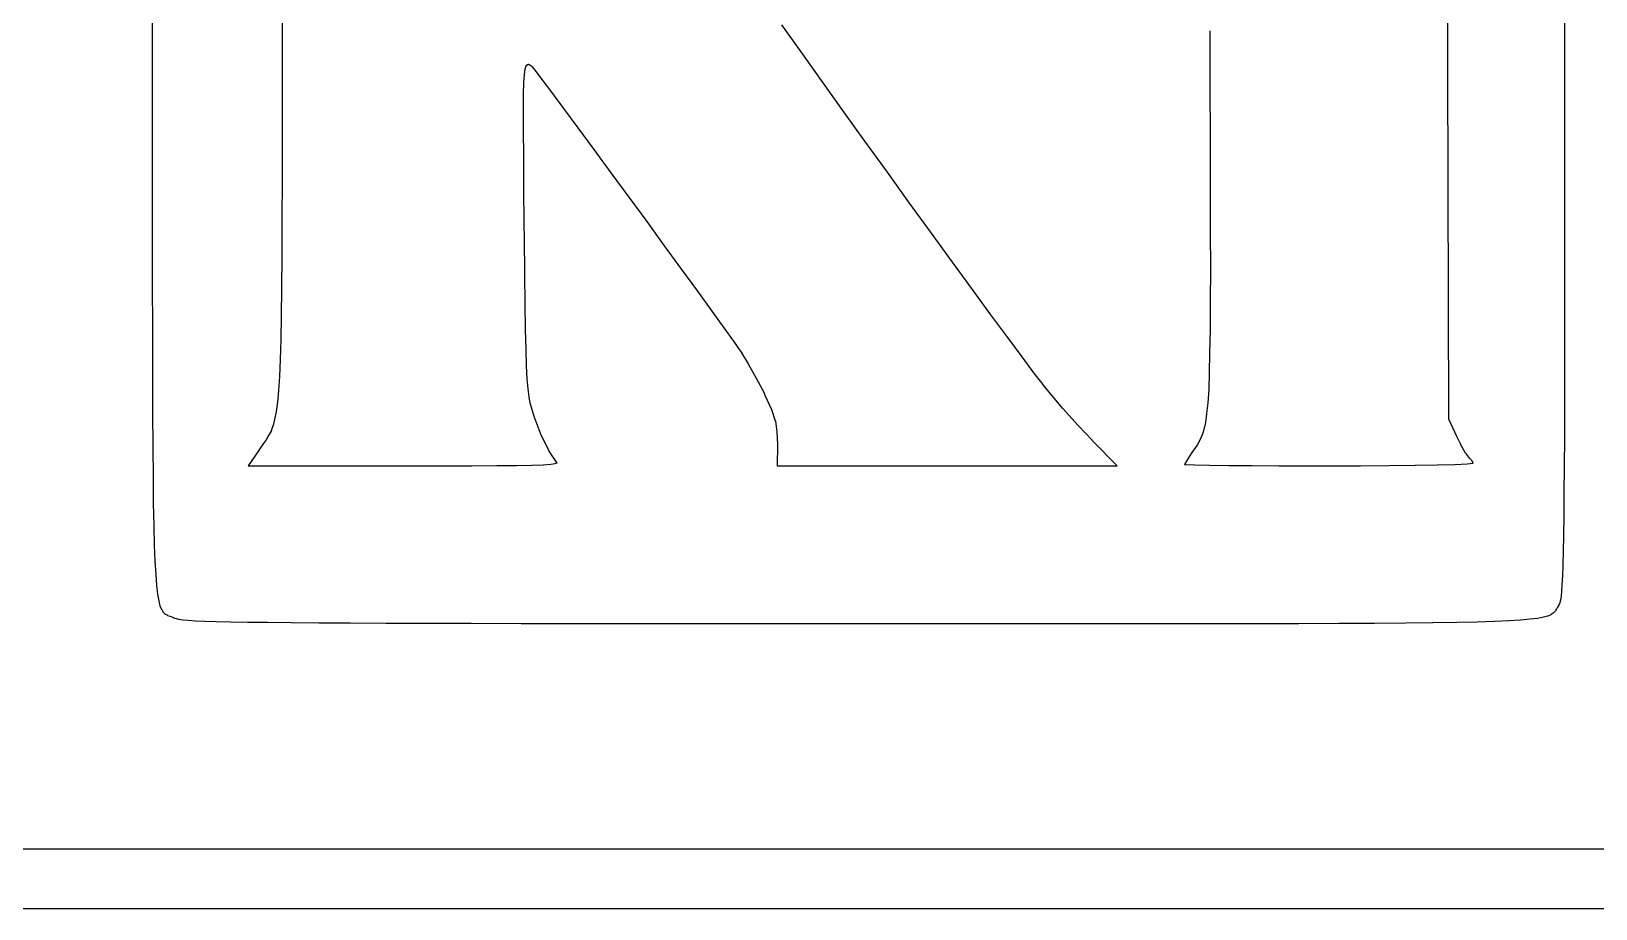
# Model space of a CAD drawing. Extents: x 70 to 232, y -98 to -51.
# Drawn here: x 209.31 to 214.55, y -97.9 to -94.96 of the extents above; entities that cross this region are included whole.
import ezdxf

# ---------------------------------------------------------------- set-up
doc = ezdxf.new("R2010")
doc.units = 0
doc.layers.add('BLACK', color=7, linetype='CONTINUOUS')

msp = doc.modelspace()

# ---------------------------------------------------------------- linework, layer by layer
at = {"layer": 'BLACK', "linetype": 'CONTINUOUS'}
for p, q in [((214.056, -95.0818), (214.053, -93.91)), ((209.718, -94.9646), (209.718, -94.704)), ((214.447, -94.9227), (214.447, -95.1632)), ((209.718, -94.9647), (209.718, -94.9646)), ((209.718, -95.2037), (209.718, -94.9647)), ((210.152, -94.9291), (210.152, -95.1246)), ((211.89, -95.0315), (211.826, -94.9414)), ((213.259, -94.9612), (213.259, -95.1401)), ((210.966, -95.0886), (210.969, -95.0795)), ((210.969, -95.0781), (210.97, -95.0777)), ((210.969, -95.0784), (210.969, -95.0781)), ((210.969, -95.0785), (210.969, -95.0784)), ((210.969, -95.0789), (210.969, -95.0785)), ((210.969, -95.0785), (210.969, -95.0785)), ((210.969, -95.0793), (210.969, -95.0789)), ((210.969, -95.0794), (210.969, -95.0793)), ((210.969, -95.0795), (210.969, -95.0794)), ((210.969, -95.0794), (210.969, -95.0794)), ((210.97, -95.077), (210.974, -95.0743)), ((210.97, -95.0774), (210.97, -95.077)), ((210.97, -95.077), (210.97, -95.077)), ((210.97, -95.077), (210.97, -95.077)), ((210.97, -95.0776), (210.97, -95.0774)), ((210.97, -95.0777), (210.97, -95.0776)), ((210.97, -95.0777), (210.97, -95.0777)), ((210.974, -95.0739), (210.975, -95.0738)), ((210.974, -95.074), (210.974, -95.0739)), ((210.974, -95.0742), (210.974, -95.074)), ((210.974, -95.0743), (210.974, -95.0742)), ((210.974, -95.0743), (210.974, -95.0743)), ((210.975, -95.0736), (210.975, -95.0735)), ((210.975, -95.0735), (210.976, -95.0735)), ((210.975, -95.0737), (210.975, -95.0736)), ((210.975, -95.0738), (210.975, -95.0737)), ((210.976, -95.0734), (210.976, -95.0733)), ((210.976, -95.0733), (210.976, -95.0733)), ((210.976, -95.0733), (210.977, -95.0733)), ((210.976, -95.0735), (210.976, -95.0734)), ((210.976, -95.0734), (210.976, -95.0734)), ((210.977, -95.0733), (210.977, -95.0733)), ((210.977, -95.0733), (210.977, -95.0734)), ((210.977, -95.0734), (210.977, -95.0734)), ((210.977, -95.0734), (210.978, -95.0734)), ((210.978, -95.0734), (210.978, -95.0735)), ((210.978, -95.0735), (210.978, -95.0735)), ((210.978, -95.0735), (210.978, -95.0736)), ((210.978, -95.0736), (210.979, -95.0737)), ((210.979, -95.0737), (210.979, -95.0738)), ((210.979, -95.0738), (210.983, -95.0759)), ((210.983, -95.0759), (210.983, -95.0759)), ((210.983, -95.0759), (210.983, -95.076)), ((210.983, -95.076), (210.984, -95.0761)), ((210.984, -95.0761), (210.984, -95.0763)), ((210.984, -95.0763), (210.984, -95.0764)), ((210.984, -95.0764), (210.984, -95.0766)), ((210.984, -95.0766), (210.984, -95.0768)), ((210.984, -95.0768), (210.989, -95.0811)), ((210.989, -95.0811), (210.989, -95.0811)), ((210.989, -95.0811), (210.989, -95.0813)), ((210.989, -95.0813), (210.989, -95.0815)), ((210.989, -95.0815), (211, -95.0945)), ((211.958, -95.1275), (211.89, -95.0315)), ((211.89, -95.0315), (211.89, -95.0315)), ((211.89, -95.0315), (211.89, -95.0315)), ((214.056, -95.0819), (214.056, -95.0818)), ((214.059, -96.2587), (214.056, -95.0819)), ((210.152, -95.1246), (210.152, -95.1246)), ((210.152, -95.1246), (210.152, -95.3)), ((210.961, -95.1737), (210.962, -95.1345)), ((210.962, -95.1344), (210.964, -95.107)), ((210.962, -95.1345), (210.962, -95.1344)), ((210.962, -95.1344), (210.962, -95.1344)), ((210.962, -95.1344), (210.962, -95.1344)), ((210.964, -95.1067), (210.966, -95.0894)), ((210.964, -95.1068), (210.964, -95.1067)), ((210.964, -95.107), (210.964, -95.1068)), ((210.964, -95.107), (210.964, -95.107)), ((210.966, -95.0889), (210.966, -95.0886)), ((210.966, -95.0893), (210.966, -95.0889)), ((210.966, -95.0894), (210.966, -95.0893)), ((211, -95.0945), (211, -95.0945)), ((211, -95.0945), (211, -95.0946)), ((211, -95.0946), (211, -95.0946)), ((211, -95.0946), (211.022, -95.1237)), ((211.022, -95.1237), (211.022, -95.1237)), ((211.022, -95.1237), (211.022, -95.1237)), ((211.022, -95.1237), (211.054, -95.1668)), ((212.03, -95.2277), (211.958, -95.1275)), ((211.958, -95.1275), (211.958, -95.1275)), ((211.958, -95.1275), (211.958, -95.1275)), ((210.961, -95.2265), (210.961, -95.1737)), ((210.961, -95.1737), (210.961, -95.1737)), ((210.961, -95.1737), (210.961, -95.1737)), ((211.054, -95.1668), (211.054, -95.1668)), ((211.054, -95.1668), (211.054, -95.1668)), ((211.054, -95.1668), (211.095, -95.2217)), ((213.259, -95.1401), (213.26, -95.3252)), ((214.447, -95.1632), (214.447, -95.1632)), ((214.447, -95.1632), (214.447, -95.383)), ((209.718, -95.2038), (209.718, -95.2037)), ((209.718, -95.4223), (209.718, -95.2038)), ((210.961, -95.2947), (210.961, -95.2265)), ((210.961, -95.2265), (210.961, -95.2265)), ((211.095, -95.2217), (211.095, -95.2217)), ((211.095, -95.2217), (211.143, -95.2865)), ((212.03, -95.2278), (212.03, -95.2277)), ((212.104, -95.3306), (212.03, -95.2278)), ((211.143, -95.2865), (211.143, -95.2865)), ((211.143, -95.2865), (211.196, -95.3588)), ((210.152, -95.3), (210.152, -95.3)), ((210.152, -95.3), (210.152, -95.4563)), ((210.962, -95.38), (210.961, -95.2947)), ((210.961, -95.2947), (210.961, -95.2947)), ((212.104, -95.3307), (212.104, -95.3306)), ((212.179, -95.4345), (212.104, -95.3307)), ((213.26, -95.3252), (213.26, -95.3252)), ((213.26, -95.3252), (213.26, -95.4891)), ((210.962, -95.3801), (210.962, -95.38)), ((210.962, -95.4844), (210.962, -95.3801)), ((211.196, -95.3588), (211.196, -95.3588)), ((211.196, -95.3588), (211.253, -95.4366)), ((214.447, -95.383), (214.447, -95.3831)), ((214.447, -95.3831), (214.447, -95.5831)), ((209.718, -95.4224), (209.718, -95.4223)), ((209.718, -95.6212), (209.718, -95.4224)), ((211.253, -95.4366), (211.253, -95.4366)), ((211.253, -95.4366), (211.253, -95.4366)), ((211.253, -95.4366), (211.313, -95.5177)), ((212.179, -95.4346), (212.179, -95.4345)), ((212.179, -95.4345), (212.179, -95.4345)), ((212.253, -95.5378), (212.179, -95.4346)), ((210.152, -95.4564), (210.151, -95.5949)), ((210.152, -95.4563), (210.152, -95.4564)), ((210.962, -95.4845), (210.962, -95.4844)), ((210.963, -95.6096), (210.962, -95.4845)), ((213.26, -95.4891), (213.26, -95.4891)), ((213.26, -95.4891), (213.26, -95.6333)), ((211.313, -95.5177), (211.313, -95.5177)), ((211.313, -95.5177), (211.373, -95.6001)), ((212.327, -95.6388), (212.253, -95.5378)), ((212.253, -95.5378), (212.253, -95.5378)), ((212.253, -95.5378), (212.253, -95.5378)), ((210.151, -95.5949), (210.151, -95.5949)), ((210.151, -95.5949), (210.151, -95.7168)), ((211.373, -95.6001), (211.373, -95.6001)), ((211.373, -95.6001), (211.432, -95.6816)), ((214.447, -95.5831), (214.447, -95.5831)), ((214.447, -95.5831), (214.447, -95.7643)), ((209.718, -95.6213), (209.718, -95.6212)), ((209.718, -95.8015), (209.718, -95.6213)), ((210.964, -95.6543), (210.963, -95.6096)), ((210.963, -95.6096), (210.963, -95.6096)), ((210.965, -95.7754), (210.964, -95.6543)), ((210.964, -95.6543), (210.964, -95.6543)), ((212.397, -95.7359), (212.327, -95.6388)), ((212.327, -95.6388), (212.327, -95.6388)), ((212.327, -95.6388), (212.327, -95.6388)), ((213.26, -95.6333), (213.26, -95.6333)), ((213.26, -95.6333), (213.261, -95.7591)), ((211.432, -95.6816), (211.432, -95.6816)), ((211.432, -95.6816), (211.49, -95.76)), ((210.151, -95.7168), (210.15, -95.8232)), ((210.151, -95.7168), (210.151, -95.7168)), ((211.49, -95.76), (211.49, -95.7601)), ((211.49, -95.7601), (211.49, -95.7601)), ((211.49, -95.7601), (211.543, -95.8333)), ((212.464, -95.8275), (212.397, -95.7359)), ((212.397, -95.7359), (212.397, -95.7359)), ((212.397, -95.7359), (212.397, -95.7359)), ((213.261, -95.7591), (213.26, -95.8679)), ((213.261, -95.7591), (213.261, -95.7591)), ((214.447, -95.7643), (214.447, -95.7643)), ((214.447, -95.7643), (214.447, -95.9277)), ((209.719, -95.964), (209.718, -95.8015)), ((209.718, -95.8015), (209.718, -95.8015)), ((210.965, -95.7755), (210.965, -95.7754)), ((210.966, -95.8767), (210.965, -95.7755)), ((210.15, -95.8232), (210.149, -95.9154)), ((210.15, -95.8232), (210.15, -95.8232)), ((211.543, -95.8333), (211.543, -95.8333)), ((211.543, -95.8333), (211.591, -95.8992)), ((212.526, -95.9119), (212.464, -95.8275)), ((212.464, -95.8275), (212.464, -95.8275)), ((212.464, -95.8275), (212.464, -95.8275)), ((213.26, -95.8679), (213.26, -95.8679)), ((213.26, -95.8679), (213.26, -95.9611)), ((210.149, -95.9155), (210.148, -95.9945)), ((210.149, -95.9154), (210.149, -95.9155)), ((210.149, -95.9155), (210.149, -95.9155)), ((210.966, -95.8768), (210.966, -95.8767)), ((210.967, -95.9603), (210.966, -95.8768)), ((210.966, -95.8768), (210.966, -95.8768)), ((211.591, -95.8992), (211.591, -95.8992)), ((211.591, -95.8992), (211.631, -95.9557)), ((212.526, -95.912), (212.526, -95.9119)), ((212.526, -95.9119), (212.526, -95.9119)), ((212.582, -95.9876), (212.526, -95.912)), ((209.719, -96.1096), (209.719, -95.964)), ((209.719, -95.964), (209.719, -95.964)), ((210.967, -95.9604), (210.967, -95.9603)), ((210.967, -95.9603), (210.967, -95.9603)), ((210.969, -96.0283), (210.967, -95.9604)), ((211.631, -95.9557), (211.631, -95.9557)), ((211.631, -95.9557), (211.664, -96.0007)), ((213.26, -95.9611), (213.258, -96.0402)), ((213.26, -95.9611), (213.26, -95.9611)), ((214.447, -95.9277), (214.446, -96.0742)), ((214.447, -95.9277), (214.447, -95.9277)), ((210.148, -95.9946), (210.146, -96.0617)), ((210.148, -95.9945), (210.148, -95.9946)), ((210.148, -95.9946), (210.148, -95.9946)), ((211.664, -96.0007), (211.664, -96.0007)), ((211.664, -96.0007), (211.664, -96.0007)), ((211.664, -96.0007), (211.686, -96.032)), ((212.582, -95.9877), (212.582, -95.9876)), ((212.582, -95.9876), (212.582, -95.9876)), ((212.63, -96.0529), (212.582, -95.9877)), ((210.146, -96.0618), (210.143, -96.1183)), ((210.146, -96.0617), (210.146, -96.0618)), ((210.146, -96.0618), (210.146, -96.0618)), ((210.969, -96.0284), (210.969, -96.0283)), ((210.971, -96.0828), (210.969, -96.0284)), ((211.686, -96.032), (211.686, -96.032)), ((211.686, -96.032), (211.686, -96.032)), ((211.686, -96.032), (211.69, -96.0386)), ((211.69, -96.0386), (211.69, -96.0387)), ((211.69, -96.0387), (211.69, -96.0388)), ((211.69, -96.0388), (211.69, -96.0388)), ((211.69, -96.0388), (211.713, -96.0757)), ((211.713, -96.0757), (211.713, -96.0758)), ((211.713, -96.0758), (211.713, -96.0759)), ((211.713, -96.0759), (211.713, -96.0759)), ((211.713, -96.0759), (211.74, -96.1239)), ((212.67, -96.1061), (212.63, -96.0529)), ((212.63, -96.0529), (212.63, -96.0529)), ((212.63, -96.0529), (212.63, -96.0529)), ((213.258, -96.0402), (213.257, -96.1064)), ((213.258, -96.0402), (213.258, -96.0402)), ((214.446, -96.0742), (214.446, -96.0742)), ((214.446, -96.0742), (214.446, -96.2046)), ((209.719, -96.1097), (209.719, -96.1096)), ((209.719, -96.2394), (209.719, -96.1097)), ((210.143, -96.1184), (210.14, -96.1654)), ((210.143, -96.1183), (210.143, -96.1184)), ((210.143, -96.1184), (210.143, -96.1184)), ((210.143, -96.1184), (210.143, -96.1184)), ((210.971, -96.0829), (210.971, -96.0828)), ((210.971, -96.0828), (210.971, -96.0828)), ((210.971, -96.0828), (210.971, -96.0828)), ((210.973, -96.1258), (210.971, -96.0829)), ((210.973, -96.1259), (210.973, -96.1258)), ((210.973, -96.1258), (210.973, -96.1258)), ((210.976, -96.1595), (210.973, -96.1259)), ((210.973, -96.1259), (210.973, -96.1259)), ((211.74, -96.1239), (211.74, -96.124)), ((211.74, -96.124), (211.74, -96.124)), ((211.74, -96.124), (211.74, -96.1241)), ((211.74, -96.1241), (211.766, -96.1736)), ((212.67, -96.1062), (212.67, -96.1061)), ((212.67, -96.1061), (212.67, -96.1061)), ((212.701, -96.1457), (212.67, -96.1062)), ((213.257, -96.1065), (213.255, -96.1614)), ((213.257, -96.1064), (213.257, -96.1065)), ((213.257, -96.1065), (213.257, -96.1065)), ((213.257, -96.1065), (213.257, -96.1065)), ((210.14, -96.1656), (210.137, -96.2042)), ((210.14, -96.1654), (210.14, -96.1655)), ((210.14, -96.1655), (210.14, -96.1655)), ((210.14, -96.1655), (210.14, -96.1656)), ((210.976, -96.1596), (210.976, -96.1595)), ((210.976, -96.1597), (210.976, -96.1596)), ((210.976, -96.1596), (210.976, -96.1596)), ((210.979, -96.186), (210.976, -96.1597)), ((211.766, -96.1736), (211.766, -96.1737)), ((211.766, -96.1737), (211.766, -96.1737)), ((211.766, -96.1737), (211.766, -96.1737)), ((211.766, -96.1737), (211.769, -96.1804)), ((211.769, -96.1804), (211.769, -96.1805)), ((211.769, -96.1805), (211.769, -96.1805)), ((211.769, -96.1805), (211.769, -96.1805)), ((211.769, -96.1805), (211.791, -96.2287)), ((212.701, -96.1458), (212.701, -96.1457)), ((212.701, -96.1457), (212.701, -96.1457)), ((212.721, -96.1712), (212.701, -96.1458)), ((212.701, -96.1458), (212.701, -96.1458)), ((212.721, -96.1713), (212.721, -96.1712)), ((212.721, -96.1712), (212.721, -96.1712)), ((212.721, -96.1712), (212.721, -96.1712)), ((212.767, -96.2255), (212.721, -96.1713)), ((213.255, -96.1615), (213.252, -96.2063)), ((213.255, -96.1614), (213.255, -96.1614)), ((213.255, -96.1614), (213.255, -96.1615)), ((213.255, -96.1615), (213.255, -96.1615)), ((210.137, -96.2044), (210.132, -96.2359)), ((210.137, -96.2042), (210.137, -96.2043)), ((210.137, -96.2043), (210.137, -96.2043)), ((210.137, -96.2043), (210.137, -96.2044)), ((210.979, -96.1861), (210.979, -96.186)), ((210.979, -96.1862), (210.979, -96.1861)), ((210.979, -96.1863), (210.979, -96.1862)), ((210.983, -96.2073), (210.979, -96.1863)), ((210.983, -96.2074), (210.983, -96.2073)), ((210.983, -96.2076), (210.983, -96.2074)), ((210.983, -96.2077), (210.983, -96.2076)), ((210.988, -96.2256), (210.983, -96.2077)), ((210.988, -96.2257), (210.988, -96.2256)), ((210.988, -96.2258), (210.988, -96.2257)), ((210.988, -96.2259), (210.988, -96.2258)), ((210.996, -96.2523), (210.988, -96.2259)), ((211.791, -96.2287), (211.791, -96.2288)), ((211.791, -96.2288), (211.791, -96.229)), ((211.791, -96.229), (211.791, -96.2292)), ((211.791, -96.2292), (211.803, -96.2667)), ((212.767, -96.2256), (212.767, -96.2255)), ((212.767, -96.2255), (212.767, -96.2255)), ((212.818, -96.2821), (212.767, -96.2256)), ((212.767, -96.2256), (212.767, -96.2256)), ((213.252, -96.2065), (213.248, -96.2428)), ((213.252, -96.2063), (213.252, -96.2064)), ((213.252, -96.2064), (213.252, -96.2065)), ((213.252, -96.2065), (213.252, -96.2065)), ((214.446, -96.2046), (214.446, -96.2046)), ((214.446, -96.2046), (214.446, -96.32)), ((209.719, -96.2395), (209.719, -96.2394)), ((209.72, -96.3542), (209.719, -96.2395)), ((210.121, -96.2834), (210.115, -96.3007)), ((210.122, -96.2833), (210.121, -96.2834)), ((210.127, -96.2622), (210.122, -96.283)), ((210.122, -96.283), (210.122, -96.2831)), ((210.122, -96.2831), (210.122, -96.2833)), ((210.132, -96.2362), (210.127, -96.2618)), ((210.127, -96.2618), (210.127, -96.2619)), ((210.127, -96.2619), (210.127, -96.262)), ((210.127, -96.262), (210.127, -96.2622)), ((210.132, -96.2359), (210.132, -96.236)), ((210.132, -96.236), (210.132, -96.2361)), ((210.132, -96.2361), (210.132, -96.2362)), ((210.996, -96.2524), (210.996, -96.2523)), ((210.996, -96.2525), (210.996, -96.2524)), ((211.02, -96.3146), (210.996, -96.2525)), ((210.996, -96.2525), (210.996, -96.2525)), ((211.803, -96.2667), (211.803, -96.2668)), ((211.803, -96.2668), (211.804, -96.2672)), ((211.804, -96.2672), (211.804, -96.2675)), ((211.804, -96.2675), (211.809, -96.3034)), ((212.818, -96.2822), (212.818, -96.2821)), ((212.818, -96.2821), (212.818, -96.2821)), ((212.818, -96.2821), (212.818, -96.2821)), ((212.865, -96.3321), (212.818, -96.2822)), ((213.244, -96.2724), (213.239, -96.2957)), ((213.248, -96.243), (213.244, -96.2721)), ((213.244, -96.2721), (213.244, -96.2721)), ((213.244, -96.2721), (213.244, -96.2723)), ((213.244, -96.2723), (213.244, -96.2724)), ((213.248, -96.2428), (213.248, -96.2428)), ((213.248, -96.2428), (213.248, -96.2429)), ((213.248, -96.2429), (213.248, -96.243)), ((214.059, -96.2588), (214.059, -96.2587)), ((214.059, -96.2593), (214.059, -96.2588)), ((214.059, -96.2588), (214.059, -96.2588)), ((214.059, -96.2597), (214.059, -96.2593)), ((214.059, -96.2598), (214.059, -96.2597)), ((214.059, -96.2597), (214.059, -96.2597)), ((214.059, -96.2602), (214.059, -96.2598)), ((214.059, -96.2606), (214.059, -96.2602)), ((214.059, -96.2607), (214.059, -96.2606)), ((214.059, -96.2608), (214.059, -96.2607)), ((214.059, -96.2607), (214.059, -96.2607)), ((214.086, -96.3197), (214.059, -96.2608)), ((210.099, -96.3303), (210.089, -96.3439)), ((210.107, -96.3164), (210.099, -96.33)), ((210.099, -96.33), (210.099, -96.3301)), ((210.099, -96.3301), (210.099, -96.3302)), ((210.099, -96.3302), (210.099, -96.3303)), ((210.115, -96.3012), (210.107, -96.316)), ((210.107, -96.316), (210.107, -96.3161)), ((210.107, -96.3161), (210.107, -96.3162)), ((210.107, -96.3162), (210.107, -96.3164)), ((210.115, -96.3007), (210.115, -96.3008)), ((210.115, -96.3008), (210.115, -96.3009)), ((210.115, -96.3009), (210.115, -96.3012)), ((211.02, -96.3147), (211.02, -96.3146)), ((211.02, -96.3149), (211.02, -96.3147)), ((211.02, -96.315), (211.02, -96.3149)), ((211.046, -96.3678), (211.02, -96.315)), ((211.809, -96.3034), (211.809, -96.3034)), ((211.809, -96.3034), (211.809, -96.3037)), ((211.809, -96.3037), (211.809, -96.304)), ((211.809, -96.304), (211.811, -96.3461)), ((212.865, -96.3322), (212.865, -96.3321)), ((212.865, -96.3321), (212.865, -96.3321)), ((212.865, -96.3321), (212.865, -96.3321)), ((212.948, -96.4174), (212.865, -96.3322)), ((213.225, -96.3318), (213.217, -96.3461)), ((213.232, -96.3155), (213.225, -96.3314)), ((213.225, -96.3314), (213.225, -96.3314)), ((213.225, -96.3314), (213.225, -96.3316)), ((213.225, -96.3316), (213.225, -96.3318)), ((213.233, -96.3151), (213.232, -96.3153)), ((213.232, -96.3153), (213.232, -96.3155)), ((213.239, -96.2961), (213.233, -96.315)), ((213.233, -96.315), (213.233, -96.3151)), ((213.239, -96.2957), (213.239, -96.2958)), ((213.239, -96.2958), (213.239, -96.2959)), ((213.239, -96.2959), (213.239, -96.2961)), ((214.086, -96.3198), (214.086, -96.3197)), ((214.086, -96.3197), (214.086, -96.3197)), ((214.086, -96.3197), (214.086, -96.3197)), ((214.098, -96.3444), (214.086, -96.3198)), ((214.446, -96.3201), (214.445, -96.4214)), ((214.446, -96.32), (214.446, -96.3201)), ((209.72, -96.3543), (209.72, -96.3542)), ((209.721, -96.455), (209.72, -96.3543)), ((210.073, -96.3676), (210.039, -96.4174)), ((210.079, -96.3588), (210.073, -96.3676)), ((210.089, -96.344), (210.079, -96.3588)), ((210.089, -96.3439), (210.089, -96.3439)), ((210.089, -96.3439), (210.089, -96.344)), ((211.046, -96.368), (211.046, -96.3678)), ((211.046, -96.3683), (211.046, -96.368)), ((211.046, -96.3684), (211.046, -96.3683)), ((211.071, -96.4055), (211.046, -96.3684)), ((211.811, -96.3462), (211.81, -96.4174)), ((211.811, -96.3461), (211.811, -96.3461)), ((211.811, -96.3461), (211.811, -96.3462)), ((211.811, -96.3462), (211.811, -96.3462)), ((213.199, -96.3729), (213.182, -96.3991)), ((213.208, -96.3605), (213.199, -96.3729)), ((213.217, -96.3464), (213.208, -96.3604)), ((213.208, -96.3604), (213.208, -96.3605)), ((213.208, -96.3605), (213.208, -96.3605)), ((213.208, -96.3605), (213.208, -96.3605)), ((213.217, -96.3461), (213.217, -96.3461)), ((213.217, -96.3461), (213.217, -96.3463)), ((213.217, -96.3463), (213.217, -96.3464)), ((214.098, -96.3445), (214.098, -96.3444)), ((214.098, -96.3446), (214.098, -96.3445)), ((214.098, -96.3447), (214.098, -96.3446)), ((214.115, -96.3749), (214.098, -96.3447)), ((214.116, -96.3752), (214.115, -96.3749)), ((214.116, -96.3754), (214.116, -96.3752)), ((214.116, -96.3755), (214.116, -96.3754)), ((214.129, -96.3926), (214.116, -96.3755)), ((214.129, -96.3928), (214.129, -96.3926)), ((214.129, -96.393), (214.129, -96.3928)), ((214.129, -96.3931), (214.129, -96.393)), ((210.039, -96.4174), (210.561, -96.4174)), ((210.561, -96.4174), (210.685, -96.4174)), ((210.685, -96.4174), (210.787, -96.4172)), ((210.787, -96.4172), (210.871, -96.4169)), ((210.871, -96.4169), (210.937, -96.4163)), ((210.871, -96.4169), (210.871, -96.4169)), ((210.937, -96.4163), (210.988, -96.4154)), ((210.937, -96.4163), (210.937, -96.4163)), ((210.988, -96.4154), (211.026, -96.4141)), ((211.026, -96.4141), (211.052, -96.4123)), ((211.052, -96.4123), (211.067, -96.4101)), ((211.067, -96.4101), (211.073, -96.408)), ((211.071, -96.4056), (211.071, -96.4055)), ((211.072, -96.4058), (211.071, -96.4056)), ((211.072, -96.4059), (211.072, -96.4058)), ((211.072, -96.4068), (211.072, -96.4059)), ((211.073, -96.408), (211.072, -96.4068)), ((211.81, -96.4174), (212.948, -96.4174)), ((213.182, -96.3991), (213.174, -96.413)), ((213.174, -96.413), (213.178, -96.4133)), ((213.178, -96.4133), (213.209, -96.4143)), ((213.209, -96.4143), (213.258, -96.4152)), ((213.258, -96.4152), (213.258, -96.4152)), ((213.258, -96.4152), (213.323, -96.416)), ((213.323, -96.416), (213.323, -96.416)), ((213.323, -96.416), (213.401, -96.4166)), ((213.401, -96.4166), (213.401, -96.4166)), ((213.401, -96.4166), (213.49, -96.4171)), ((213.49, -96.4171), (213.49, -96.4171)), ((213.49, -96.4171), (213.589, -96.4173)), ((213.589, -96.4173), (213.589, -96.4173)), ((213.589, -96.4173), (213.658, -96.4174)), ((213.658, -96.4174), (213.763, -96.4172)), ((213.763, -96.4172), (213.859, -96.4165)), ((213.859, -96.4165), (213.946, -96.4155)), ((213.859, -96.4165), (213.859, -96.4165)), ((213.946, -96.4155), (214.02, -96.4142)), ((213.946, -96.4155), (213.946, -96.4155)), ((214.02, -96.4142), (214.079, -96.4126)), ((214.079, -96.4126), (214.121, -96.4108)), ((214.121, -96.4108), (214.141, -96.4091)), ((214.137, -96.4006), (214.129, -96.3931)), ((214.141, -96.4091), (214.137, -96.4006)), ((214.445, -96.4214), (214.444, -96.5095)), ((214.445, -96.4214), (214.445, -96.4214)), ((209.721, -96.4551), (209.721, -96.455)), ((209.722, -96.5428), (209.721, -96.4551)), ((209.724, -96.6183), (209.722, -96.5428)), ((209.722, -96.5428), (209.722, -96.5428)), ((209.722, -96.5428), (209.722, -96.5428)), ((214.444, -96.5095), (214.444, -96.5095)), ((214.444, -96.5095), (214.444, -96.5855)), ((214.444, -96.5855), (214.443, -96.6501)), ((214.444, -96.5855), (214.444, -96.5855)), ((209.724, -96.6184), (209.724, -96.6183)), ((209.724, -96.6183), (209.724, -96.6183)), ((209.725, -96.6827), (209.724, -96.6184)), ((214.443, -96.6502), (214.442, -96.7045)), ((214.443, -96.6501), (214.443, -96.6502)), ((214.443, -96.6502), (214.443, -96.6502)), ((209.725, -96.6828), (209.725, -96.6827)), ((209.725, -96.6827), (209.725, -96.6827)), ((209.727, -96.7369), (209.725, -96.6828)), ((214.442, -96.7045), (214.441, -96.7494)), ((214.442, -96.7045), (214.442, -96.7045)), ((209.73, -96.7816), (209.727, -96.7369)), ((209.727, -96.7369), (209.727, -96.7369)), ((209.727, -96.7369), (209.727, -96.7369)), ((214.441, -96.7495), (214.44, -96.7859)), ((214.441, -96.7494), (214.441, -96.7495)), ((214.441, -96.7495), (214.441, -96.7495)), ((209.73, -96.7817), (209.73, -96.7816)), ((209.73, -96.7818), (209.73, -96.7817)), ((209.73, -96.7817), (209.73, -96.7817)), ((209.733, -96.818), (209.73, -96.7818)), ((214.44, -96.786), (214.438, -96.8149)), ((214.44, -96.7859), (214.44, -96.786)), ((214.44, -96.786), (214.44, -96.786)), ((209.733, -96.8181), (209.733, -96.818)), ((209.733, -96.8182), (209.733, -96.8181)), ((209.733, -96.8181), (209.733, -96.8181)), ((209.736, -96.847), (209.733, -96.8182)), ((209.736, -96.8471), (209.736, -96.847)), ((209.736, -96.8472), (209.736, -96.8471)), ((209.736, -96.8473), (209.736, -96.8472)), ((209.74, -96.8696), (209.736, -96.8473)), ((214.435, -96.8546), (214.433, -96.8666)), ((214.437, -96.8376), (214.435, -96.8543)), ((214.435, -96.8543), (214.435, -96.8544)), ((214.435, -96.8544), (214.435, -96.8545)), ((214.435, -96.8545), (214.435, -96.8546)), ((214.438, -96.815), (214.437, -96.8374)), ((214.437, -96.8374), (214.437, -96.8375)), ((214.437, -96.8375), (214.437, -96.8375)), ((214.437, -96.8375), (214.437, -96.8376)), ((214.438, -96.8149), (214.438, -96.815)), ((214.438, -96.815), (214.438, -96.815)), ((214.438, -96.815), (214.438, -96.815)), ((209.74, -96.8697), (209.74, -96.8696)), ((209.74, -96.8699), (209.74, -96.8697)), ((209.74, -96.87), (209.74, -96.8699)), ((209.744, -96.8866), (209.74, -96.87)), ((209.744, -96.8869), (209.744, -96.8866)), ((209.744, -96.8872), (209.744, -96.8869)), ((209.749, -96.8992), (209.744, -96.8872)), ((209.744, -96.8872), (209.744, -96.8872)), ((209.749, -96.8996), (209.749, -96.8992)), ((209.75, -96.9), (209.749, -96.8996)), ((209.75, -96.9001), (209.75, -96.9)), ((209.755, -96.9083), (209.75, -96.9001)), ((209.755, -96.9084), (209.755, -96.9083)), ((209.755, -96.9085), (209.755, -96.9084)), ((209.755, -96.9088), (209.755, -96.9085)), ((209.755, -96.9091), (209.755, -96.9088)), ((209.756, -96.9092), (209.755, -96.9091)), ((209.756, -96.9093), (209.756, -96.9092)), ((209.756, -96.9092), (209.756, -96.9092)), ((209.762, -96.9147), (209.756, -96.9093)), ((209.762, -96.9148), (209.762, -96.9147)), ((209.762, -96.9151), (209.762, -96.9148)), ((209.762, -96.9148), (209.762, -96.9148)), ((209.762, -96.9153), (209.762, -96.9151)), ((209.762, -96.9154), (209.762, -96.9153)), ((209.763, -96.9154), (209.762, -96.9154)), ((209.762, -96.9154), (209.762, -96.9154)), ((209.769, -96.919), (209.763, -96.9154)), ((214.401, -96.9158), (214.391, -96.9202)), ((214.402, -96.9154), (214.401, -96.9156)), ((214.401, -96.9156), (214.401, -96.9158)), ((214.409, -96.9104), (214.402, -96.9153)), ((214.402, -96.9153), (214.402, -96.9154)), ((214.41, -96.9101), (214.409, -96.9104)), ((214.409, -96.9104), (214.409, -96.9104)), ((214.409, -96.9104), (214.409, -96.9104)), ((214.415, -96.9043), (214.41, -96.9097)), ((214.41, -96.9097), (214.41, -96.9098)), ((214.41, -96.9098), (214.41, -96.9098)), ((214.41, -96.9098), (214.41, -96.9098)), ((214.41, -96.9098), (214.41, -96.9101)), ((214.416, -96.9037), (214.415, -96.904)), ((214.415, -96.904), (214.415, -96.9043)), ((214.419, -96.8977), (214.416, -96.9036)), ((214.416, -96.9036), (214.416, -96.9037)), ((214.42, -96.8975), (214.419, -96.8976)), ((214.419, -96.8976), (214.419, -96.8977)), ((214.423, -96.891), (214.42, -96.8974)), ((214.42, -96.8974), (214.42, -96.8975)), ((214.427, -96.8841), (214.423, -96.891)), ((214.428, -96.8822), (214.427, -96.8841)), ((214.427, -96.8841), (214.427, -96.8841)), ((214.427, -96.8841), (214.427, -96.8841)), ((214.429, -96.8816), (214.428, -96.8819)), ((214.428, -96.8819), (214.428, -96.8822)), ((214.431, -96.876), (214.429, -96.8816)), ((214.429, -96.8816), (214.429, -96.8816)), ((214.433, -96.8671), (214.431, -96.8754)), ((214.431, -96.8754), (214.431, -96.8754)), ((214.431, -96.8754), (214.431, -96.8757)), ((214.431, -96.8757), (214.431, -96.876)), ((214.433, -96.8666), (214.433, -96.8667)), ((214.433, -96.8667), (214.433, -96.8669)), ((214.433, -96.8669), (214.433, -96.8671)), ((209.769, -96.9191), (209.769, -96.919)), ((209.77, -96.9193), (209.769, -96.9191)), ((209.777, -96.922), (209.77, -96.9193)), ((209.77, -96.9193), (209.77, -96.9193)), ((209.784, -96.9246), (209.777, -96.922)), ((209.777, -96.922), (209.777, -96.922)), ((209.777, -96.922), (209.777, -96.922)), ((209.777, -96.922), (209.777, -96.922)), ((209.793, -96.9281), (209.784, -96.9246)), ((209.797, -96.9298), (209.793, -96.9281)), ((209.793, -96.9281), (209.793, -96.9281)), ((209.793, -96.9281), (209.793, -96.9281)), ((209.793, -96.9281), (209.793, -96.9281)), ((209.798, -96.9299), (209.797, -96.9298)), ((209.798, -96.93), (209.798, -96.9299)), ((209.806, -96.932), (209.798, -96.93)), ((209.798, -96.93), (209.798, -96.93)), ((209.807, -96.932), (209.806, -96.932)), ((209.807, -96.9321), (209.807, -96.932)), ((209.82, -96.9339), (209.807, -96.9321)), ((209.807, -96.9321), (209.807, -96.9321)), ((209.838, -96.9355), (209.82, -96.9339)), ((209.82, -96.9339), (209.82, -96.9339)), ((209.82, -96.9339), (209.82, -96.9339)), ((209.82, -96.9339), (209.82, -96.9339)), ((209.862, -96.937), (209.838, -96.9355)), ((209.838, -96.9355), (209.838, -96.9355)), ((209.838, -96.9355), (209.838, -96.9355)), ((209.838, -96.9355), (209.838, -96.9355)), ((209.893, -96.9384), (209.862, -96.937)), ((209.862, -96.937), (209.862, -96.937)), ((209.862, -96.937), (209.862, -96.937)), ((209.862, -96.937), (209.862, -96.937)), ((209.931, -96.9396), (209.893, -96.9384)), ((209.893, -96.9384), (209.893, -96.9384)), ((209.893, -96.9384), (209.893, -96.9384)), ((209.979, -96.9407), (209.931, -96.9396)), ((209.931, -96.9396), (209.931, -96.9396)), ((209.931, -96.9396), (209.931, -96.9396)), ((210.036, -96.9417), (209.979, -96.9407)), ((209.979, -96.9407), (209.979, -96.9407)), ((210.104, -96.9425), (210.036, -96.9417)), ((210.036, -96.9417), (210.036, -96.9417)), ((210.036, -96.9417), (210.036, -96.9417)), ((210.183, -96.9433), (210.104, -96.9425)), ((210.104, -96.9425), (210.104, -96.9425)), ((210.275, -96.9439), (210.183, -96.9433)), ((210.183, -96.9433), (210.183, -96.9433)), ((210.38, -96.9444), (210.275, -96.9439)), ((210.275, -96.9439), (210.275, -96.9439)), ((210.499, -96.9449), (210.38, -96.9444)), ((210.38, -96.9444), (210.38, -96.9444)), ((210.634, -96.9453), (210.499, -96.9449)), ((210.499, -96.9449), (210.499, -96.9449)), ((210.785, -96.9456), (210.634, -96.9453)), ((210.634, -96.9453), (210.634, -96.9453)), ((210.953, -96.9459), (210.785, -96.9456)), ((210.785, -96.9456), (210.785, -96.9456)), ((211.139, -96.9461), (210.953, -96.9459)), ((210.953, -96.9459), (210.953, -96.9459)), ((211.343, -96.9462), (211.139, -96.9461)), ((211.139, -96.9461), (211.139, -96.9461)), ((211.568, -96.9463), (211.343, -96.9462)), ((211.343, -96.9462), (211.343, -96.9462)), ((211.813, -96.9464), (211.568, -96.9463)), ((211.568, -96.9463), (211.568, -96.9463)), ((212.08, -96.9464), (211.813, -96.9464)), ((211.813, -96.9464), (211.813, -96.9464)), ((212.119, -96.9464), (212.08, -96.9464)), ((212.08, -96.9464), (212.08, -96.9464)), ((212.384, -96.9465), (212.119, -96.9464)), ((212.119, -96.9464), (212.119, -96.9464)), ((212.628, -96.9465), (212.384, -96.9465)), ((212.384, -96.9465), (212.384, -96.9465)), ((212.851, -96.9465), (212.628, -96.9465)), ((212.628, -96.9465), (212.628, -96.9465)), ((213.055, -96.9465), (212.851, -96.9465)), ((212.851, -96.9465), (212.851, -96.9465)), ((213.24, -96.9464), (213.055, -96.9465)), ((213.055, -96.9465), (213.055, -96.9465)), ((213.407, -96.9462), (213.24, -96.9464)), ((213.24, -96.9464), (213.24, -96.9464)), ((213.557, -96.9459), (213.407, -96.9462)), ((213.407, -96.9462), (213.407, -96.9462)), ((213.691, -96.9455), (213.557, -96.9459)), ((213.557, -96.9459), (213.557, -96.9459)), ((213.81, -96.9449), (213.691, -96.9455)), ((213.691, -96.9455), (213.691, -96.9455)), ((213.915, -96.9441), (213.81, -96.9449)), ((213.81, -96.9449), (213.81, -96.9449)), ((214.006, -96.9431), (213.915, -96.9441)), ((213.915, -96.9441), (213.915, -96.9441)), ((214.086, -96.9418), (214.006, -96.9431)), ((214.006, -96.9431), (214.006, -96.9431)), ((214.006, -96.9431), (214.006, -96.9431)), ((214.154, -96.9403), (214.086, -96.9418)), ((214.086, -96.9418), (214.086, -96.9418)), ((214.086, -96.9418), (214.086, -96.9418)), ((214.211, -96.9385), (214.154, -96.9403)), ((214.154, -96.9403), (214.154, -96.9403)), ((214.154, -96.9403), (214.154, -96.9403)), ((214.212, -96.9385), (214.211, -96.9385)), ((214.211, -96.9385), (214.211, -96.9385)), ((214.26, -96.9365), (214.212, -96.9385)), ((214.299, -96.934), (214.26, -96.9365)), ((214.26, -96.9365), (214.26, -96.9365)), ((214.26, -96.9365), (214.26, -96.9365)), ((214.26, -96.9365), (214.26, -96.9365)), ((214.331, -96.9313), (214.299, -96.934)), ((214.299, -96.934), (214.299, -96.934)), ((214.299, -96.934), (214.299, -96.934)), ((214.299, -96.934), (214.299, -96.934)), ((214.356, -96.9281), (214.331, -96.9312)), ((214.331, -96.9312), (214.331, -96.9312)), ((214.331, -96.9312), (214.331, -96.9312)), ((214.331, -96.9312), (214.331, -96.9313)), ((214.376, -96.9245), (214.356, -96.928)), ((214.356, -96.928), (214.356, -96.928)), ((214.356, -96.928), (214.356, -96.9281)), ((214.356, -96.9281), (214.356, -96.9281)), ((214.39, -96.9204), (214.376, -96.9244)), ((214.376, -96.9244), (214.376, -96.9244)), ((214.376, -96.9244), (214.376, -96.9244)), ((214.376, -96.9244), (214.376, -96.9245)), ((214.391, -96.9203), (214.39, -96.9204)), ((214.391, -96.9202), (214.391, -96.9202)), ((214.391, -96.9202), (214.391, -96.9203)), ((147.295, -97.7), (223.8, -97.7)), ((223.805, -97.9), (147.295, -97.9))]:
    msp.add_line(p, q, dxfattribs=at)

doc.saveas('drawing.dxf')
